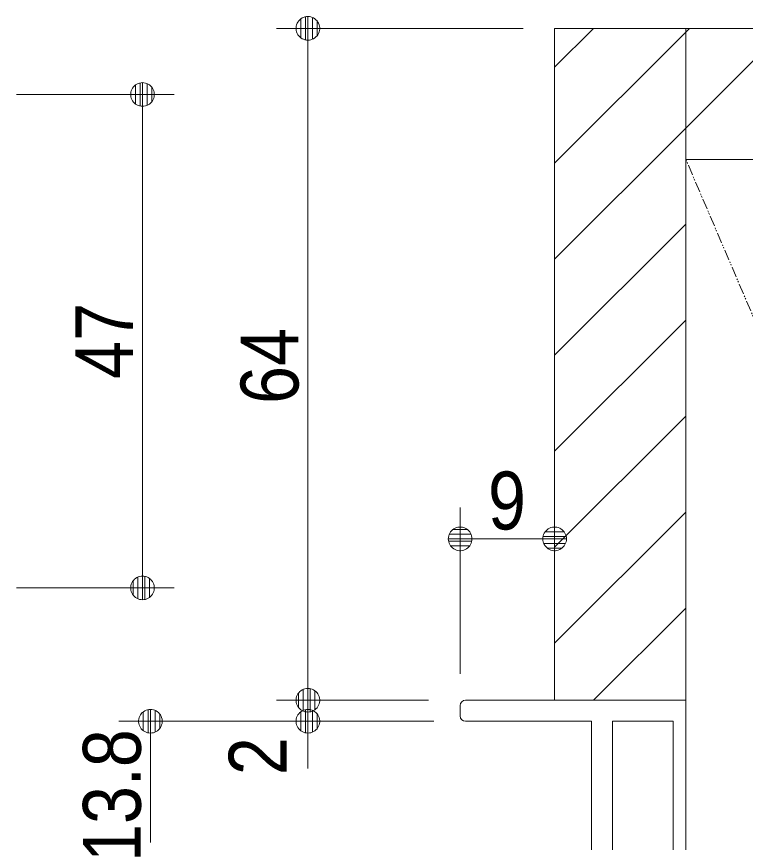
# Model space of a CAD drawing. Units: millimetres, scale not verified, with parts at other scales. Extents: x -4547 to 4547, y -2284 to 2284.
# Drawn here: x -1909.4 to -1562.2, y 1284.3 to 1677.6 of the extents above; entities that cross this region are included whole.
import ezdxf
from ezdxf.enums import TextEntityAlignment as Align

# ---------------------------------------------------------------- set-up
doc = ezdxf.new("R2010")
doc.units = ezdxf.units.MM
doc.header["$LTSCALE"] = 20
doc.linetypes.add('CHAIN1', pattern=[8, 5, -1, 1, -1])
doc.linetypes.add('DOUBLE_CHAIN1', pattern=[8.8, 5, -1, 0.6, -0.6, 0.6, -1])
for name, color, linetype, lineweight in [('0-0_3一般', 7, 'Continuous', 9), ('0-1_2寸法-2', 7, 'Continuous', 9), ('0-2_0', 7, 'Continuous', 9), ('0-4_2寸法-1', 7, 'Continuous', 9)]:
    doc.layers.add(name, color=color, linetype=linetype, lineweight=lineweight)
doc.styles.add('ＭＳ Ｐゴシック', font='')
doc.styles.get('ＭＳ Ｐゴシック').set_extended_font_data('MS PGothic')

# ---------------------------------------------------------------- blocks, each defined once
blk = doc.blocks.new('グループ-84')
at = {"layer": '0-0_3一般', "linetype": 'DOUBLE_CHAIN1'}
for p, q in [((-6250, 33440), (-5000, 33440)), ((-6250, 33440), (-6250, 27040)), ((-5000, 32190), (-5000, 33440)), ((-5000, 33440), (993.9, 33440)), ((-5000, 27040), (-5000, 32190)), ((-500, 21690), (-5000, 32190)), ((993.9, 32190), (-5000, 32190)), ((-6250, 27040), (-5000, 27040))]:
    blk.add_line(p, q, dxfattribs=at)
at = {"layer": '0-0_3一般'}
for p, q in [((-6250, 33069.2), (-5879.2, 33440)), ((-5000, 33404.8), (-4964.8, 33440)), ((-5000, 32490.4), (-4050.4, 33440)), ((-6250, 32154.8), (-5000, 33404.8)), ((-6250, 31240.4), (-5000, 32490.4)), ((-6250, 30326), (-5000, 31576)), ((-6250, 29411.6), (-5000, 30661.6)), ((-6250, 28497.2), (-5000, 29747.2)), ((-6250, 27582.8), (-5000, 28832.8)), ((-5878.4, 27040), (-5000, 27918.4))]:
    blk.add_line(p, q, dxfattribs=at)
for points in [[(-6250, 33440), (-6250, 27040), (-5000, 27040), (-5000, 32190), (-5000, 33440)], [(993.9, 32190), (-5000, 32190), (-5000, 33440), (993.9, 33440)]]:
    blk.add_lwpolyline(points, close=True, dxfattribs=at)
blk = doc.blocks.new('グループ-86')
at = {"layer": '0-0_3一般'}
for p, q in [((-7150, 26990), (-7150, 26890)), ((-5000, 27040), (-7100, 27040)), ((-5000, 21690), (-5000, 27040)), ((-5900, 26840), (-7100, 26840)), ((-5700, 26840), (-5120, 26840)), ((-5700, 25530), (-5700, 26840)), ((-5900, 21990), (-5654.8, 21990)), ((-5900, 19890), (-5900, 21990)), ((-5780, 20390), (-5780, 21640)), ((-5730, 21690), (-5470, 21690)), ((-5420, 21640), (-5420, 21590)), ((-5300, 21540), (-5370, 21540)), ((-5300, 21040), (-5370, 21040)), ((-5300, 19890), (-5300, 21040)), ((-5420, 20990), (-5420, 20390)), ((-5470, 20340), (-5730, 20340)), ((-5350, 19840), (-5850, 19840))]:
    blk.add_line(p, q, dxfattribs=at)
at = {"layer": '0-0_3一般', "linetype": 'CHAIN1'}
for p, q in [((-5580, 25377), (-5580, 25223)), ((-5657, 25300), (-5503, 25300)), ((-5979, 23660), (-4479, 23660)), ((-5580, 22097), (-5580, 21943)), ((-5503, 22020), (-5657, 22020))]:
    blk.add_line(p, q, dxfattribs=at)
at = {"layer": '0-0_3一般'}
for points in [[(-5654.8, 25330), (-5900, 25330), (-5900, 26840)], [(-5700, 25530), (-5120, 25530), (-5120, 26840)], [(-5505.2, 21990), (-5200, 21990), (-5200, 25330), (-5505.2, 25330)], [(-5300, 21540), (-5300, 21690), (-5000, 21690)]]:
    blk.add_lwpolyline(points, dxfattribs=at)
for centre, radius, start, end in [((-7100, 26990), 50, 90, 180), ((-7100, 26890), 50, 180, 270), ((-5654.8, 25350), 20, 270, 326.25101), ((-5580, 25300), 70, 90, 146.25101), ((-5580, 25300), 70, 33.74899, 90), ((-5505.2, 25350), 20, 213.74899, 270), ((-5654.8, 21970), 20, 33.74899, 90), ((-5580, 22020), 70, 213.74899, 270), ((-5580, 22020), 70, 270, 326.25101), ((-5505.2, 21970), 20, 90, 146.25101), ((-5730, 21640), 50, 90, 180), ((-5470, 21640), 50, 0, 90), ((-5370, 21590), 50, 180, 270), ((-5370, 20990), 50, 90, 180), ((-5730, 20390), 50, 180, 270), ((-5470, 20390), 50, 270, 0), ((-5850, 19890), 50, 180, 270), ((-5350, 19890), 50, 270, 0)]:
    blk.add_arc(centre, radius, start, end, dxfattribs=at)
blk = doc.blocks.new('グループ-99')
at = {"layer": '0-0_3一般'}
for name in ['グループ-84', 'グループ-86']:
    blk.add_blockref(name, (0, 0), dxfattribs=at)
blk = doc.blocks.new('グループ-108')
at = {"layer": '0-0_3一般'}
blk.add_blockref('グループ-99', (0, 0), dxfattribs=at)
blk = doc.blocks.new('_Dot')
at = {"layer": '0-2_0'}
for p, q in [((-10, 0), (-20, 0)), ((9.78, 2), (-9.78, 2)), ((7.99, 6), (-7.99, 6)), ((9.16, -3.98), (-9.16, -3.98)), ((6, -7.98), (-6, -7.98))]:
    blk.add_line(p, q, dxfattribs=at)
for points in [[(10, 0), (9.92, 1.25), (9.69, 2.49), (9.3, 3.68), (8.76, 4.82), (8.09, 5.88), (7.29, 6.85), (6.37, 7.71), (5.36, 8.44), (4.26, 9.05), (3.09, 9.51), (1.87, 9.82), (0.63, 9.98), (-0.63, 9.98), (-1.87, 9.82), (-3.09, 9.51), (-4.26, 9.05), (-5.36, 8.44), (-6.37, 7.71), (-7.29, 6.85), (-8.09, 5.88), (-8.76, 4.82), (-9.3, 3.68), (-9.69, 2.49), (-9.92, 1.25), (-10, 0), (0, 0)], [(-10, 0), (-9.92, -1.25), (-9.69, -2.49), (-9.3, -3.68), (-8.76, -4.82), (-8.09, -5.88), (-7.29, -6.85), (-6.37, -7.71), (-5.36, -8.44), (-4.26, -9.05), (-3.09, -9.51), (-1.87, -9.82), (-0.63, -9.98), (0.63, -9.98), (1.87, -9.82), (3.09, -9.51), (4.26, -9.05), (5.36, -8.44), (6.37, -7.71), (7.29, -6.85), (8.09, -5.88), (8.76, -4.82), (9.3, -3.68), (9.69, -2.49), (9.92, -1.25), (10, 0), (0, 0)]]:
    blk.add_lwpolyline(points, close=True, dxfattribs=at)

msp = doc.modelspace()

# ---------------------------------------------------------------- linework, layer by layer
at = {"layer": '0-1_2寸法-2'}
for p, q in [((-1770.62, 1363.26), (-1770.62, 1374.51)), ((-1713.13, 1352), (-1785.62, 1352)), ((-1770.62, 1352), (-1770.62, 1342)), ((-1710.62, 1342), (-1785.62, 1342)), ((-1770.62, 1330.74), (-1770.62, 1319.49))]:
    msp.add_line(p, q, dxfattribs=at)
at = {"layer": '0-4_2寸法-1'}
for p, q in [((-1668.12, 1672), (-1785.62, 1672)), ((-1770.62, 1363.26), (-1770.62, 1660.74)), ((-1909.37, 1640.5), (-1834.37, 1640.5)), ((-1849.37, 1416.76), (-1849.37, 1629.24)), ((-1698.12, 1364.5), (-1698.12, 1443.85)), ((-1653.12, 1367), (-1653.12, 1443.85)), ((-1686.87, 1428.85), (-1664.38, 1428.85)), ((-1909.37, 1405.5), (-1834.37, 1405.5)), ((-1713.13, 1352), (-1785.62, 1352)), ((-1710.62, 1342), (-1860.62, 1342)), ((-1845.62, 1284.26), (-1845.62, 1330.74))]:
    msp.add_line(p, q, dxfattribs=at)

# ---------------------------------------------------------------- block references
at = {"layer": '0-0_3一般', "xscale": 0.05, "yscale": 0.05}
msp.add_blockref('グループ-108', (-1340.62, 0), dxfattribs=at)
at = {"layer": '0-1_2寸法-2', "xscale": 0.5627563, "yscale": 0.5627563}
for p, rotation in [((-1770.62, 1352), 270), ((-1770.62, 1342), 90)]:
    msp.add_blockref('_Dot', p, dxfattribs=dict(at, rotation=rotation))
at = {"layer": '0-4_2寸法-1', "xscale": 0.5627563, "yscale": 0.5627563}
for p, rotation in [((-1770.62, 1672), 90), ((-1849.37, 1640.5), 90), ((-1698.12, 1428.85), 180), ((-1849.37, 1405.5), 270), ((-1770.62, 1352), 270), ((-1845.62, 1342), 90)]:
    msp.add_blockref('_Dot', p, dxfattribs=dict(at, rotation=rotation))
msp.add_blockref('_Dot', (-1653.12, 1428.85), dxfattribs=at)

# ---------------------------------------------------------------- texts
at = {"layer": '0-1_2寸法-2', "style": 'ＭＳ Ｐゴシック', "width": 0.9}
msp.add_text('2', height=27.57, rotation=90, dxfattribs=at).set_placement((-1772.48, 1316.33), align=Align.BOTTOM_LEFT)
at = {"layer": '0-4_2寸法-1', "style": 'ＭＳ Ｐゴシック', "width": 0.9}
for s, p in [('47', (-1845.58, 1505.06)), ('64', (-1766.83, 1493.11)), ('13.8', (-1841.91, 1275.01))]:
    msp.add_text(s, height=27.57, rotation=90, dxfattribs=at).set_placement(p, align=Align.BOTTOM_LEFT)
msp.add_text('9', height=27.57, dxfattribs=at).set_placement((-1684.85, 1425.06), align=Align.BOTTOM_LEFT)

doc.saveas('drawing.dxf')
